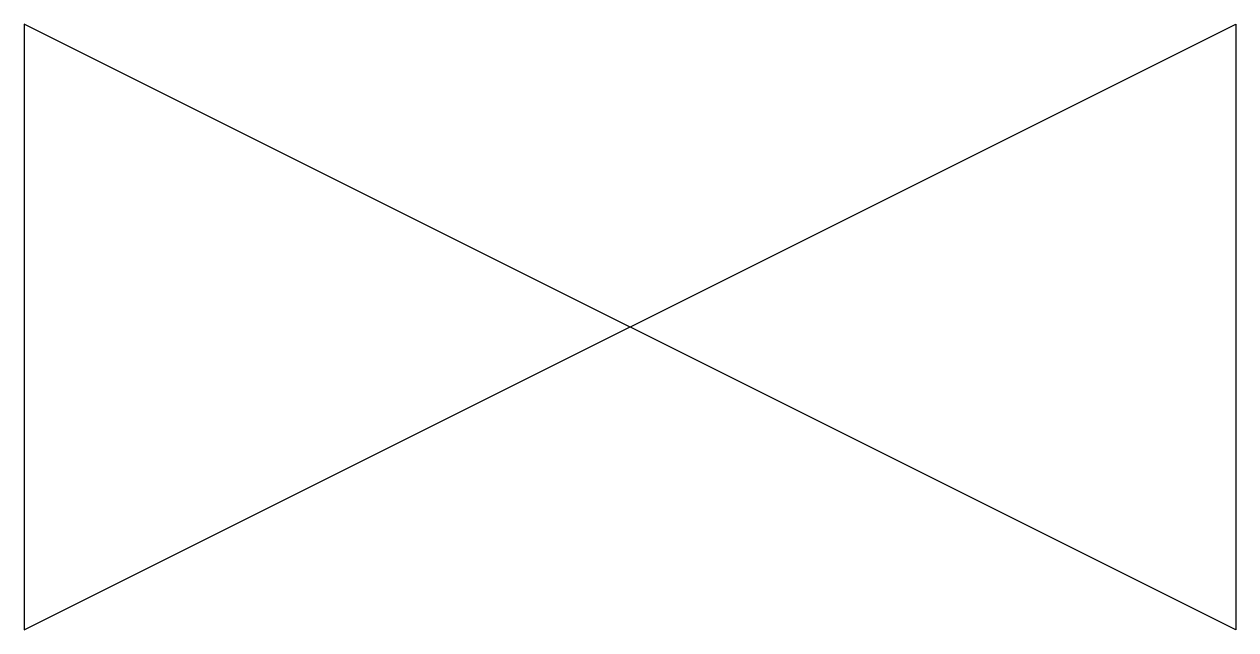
# Model space of a CAD drawing. Extents: x 46.4 to 56.6, y 1593.9 to 1599.
import ezdxf

# ---------------------------------------------------------------- set-up
doc = ezdxf.new("R2010")
doc.units = 0
doc.layers.get('0').update_dxf_attribs({"linetype": 'CONTINUOUS'})

msp = doc.modelspace()

# ---------------------------------------------------------------- linework, layer by layer
at = {"color": 0}
for p, q in [((46.444, 1599.021), (46.444, 1593.942)), ((46.444, 1593.942), (56.601, 1599.021)), ((56.601, 1593.942), (46.444, 1599.021)), ((56.601, 1599.021), (56.601, 1593.942))]:
    msp.add_line(p, q, dxfattribs=at)

doc.saveas('drawing.dxf')
